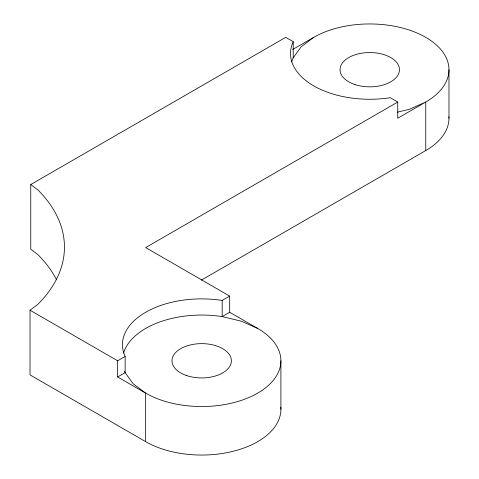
<?xml version="1.0" encoding="UTF-8"?>
<svg xmlns="http://www.w3.org/2000/svg" width="479" height="479" viewBox="0 0 479 479"><rect width="100%" height="100%" fill="white"/><g stroke="black" fill="none" stroke-linecap="round" stroke-linejoin="round"><path stroke-width="0.72" d="M291.651 61.971A79.227 45.745 0 0 1 293.214 57.851L301.129 46.822L313.721 37.35A79.227 45.745 0 0 1 425.765 37.35A79.227 45.745 0 0 1 425.765 102.039L425.765 150.556L201.288 280.155M280.82 407.21A79.227 45.745 0 0 1 233.668 451.152A79.227 45.745 0 0 1 145.652 441.65L30.027 374.895L30.027 310.206L37.907 304.285A198.072 114.355 0 0 0 37.907 189.929L30.752 184.547L285.712 37.35L293.214 41.679A79.227 45.745 0 0 0 390.247 97.704L397.756 102.033L397.756 118.211L425.765 102.039L409.359 109.308L397.325 112.182M292.711 49.475L313.721 37.35M397.756 102.033L145.652 247.583L229.686 296.1L229.686 312.272L257.696 328.444A79.227 45.745 0 0 1 257.696 393.133A79.227 45.745 0 0 1 145.652 393.133L117.642 376.961L117.642 360.789L30.027 310.206M117.642 360.789L125.145 356.46A79.227 45.745 0 0 1 222.178 300.435L229.686 296.1M117.642 376.961L125.145 372.632L125.145 356.46M229.686 312.272L222.178 316.607A79.227 45.745 0 0 0 123.582 353.071M257.696 328.444L241.29 321.175L222.178 316.607L222.178 300.435M448.973 69.695L448.973 118.211M293.214 41.679L293.214 57.851M280.904 360.789L280.904 409.305M145.652 441.65L145.652 393.133L133.06 383.661L125.145 372.632A79.227 45.745 0 0 1 124.558 371.273M30.752 184.547L30.752 249.236L37.907 254.618A198.072 114.355 0 0 1 56.486 279.712M448.937 116.81A79.227 45.745 0 0 1 425.765 150.556M186.822 375.644A29.71 17.154 0 0 0 231.387 360.789A29.71 17.154 0 0 0 186.822 345.934A29.71 17.154 0 0 0 186.822 375.644M354.885 84.549A29.71 17.154 0 0 0 399.456 69.695A29.71 17.154 0 0 0 354.885 54.84A29.71 17.154 0 0 0 354.885 84.549"/></g></svg>
